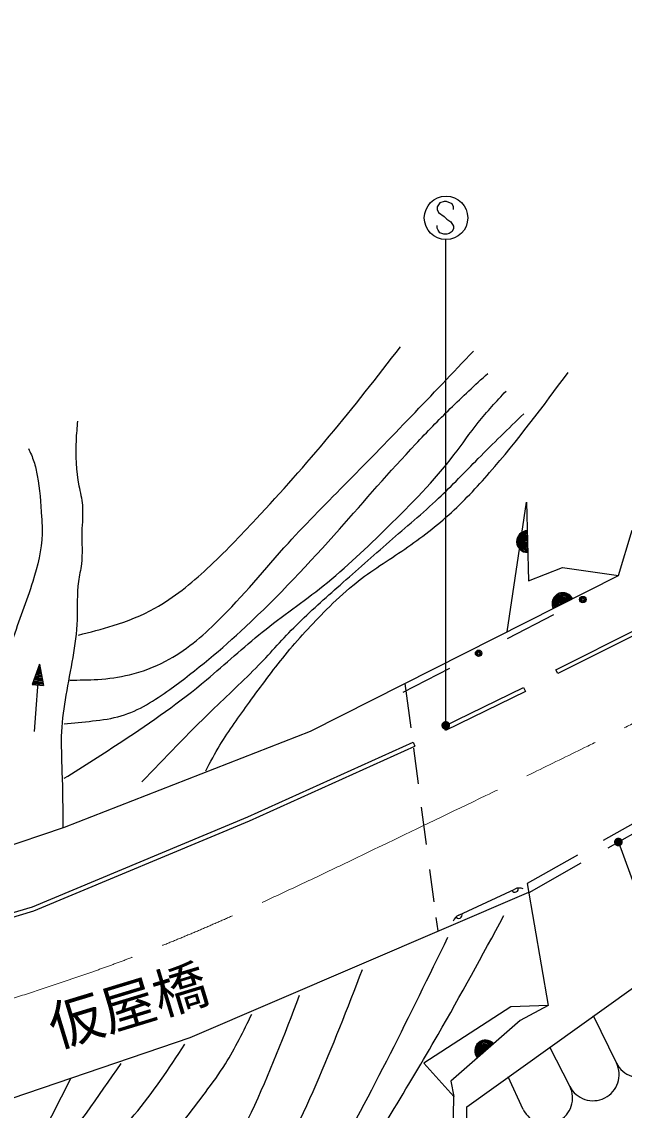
# Model space of a CAD drawing. Units: millimetres, scale not verified. Extents: x 40000 to 680000, y 20000 to 380000.
# Drawn here: x 471121 to 498869, y 279833 to 329916 of the extents above; entities that cross this region are included whole.
import ezdxf
from ezdxf.enums import TextEntityAlignment as Align

# ---------------------------------------------------------------- set-up
doc = ezdxf.new("R2010")
doc.units = ezdxf.units.MM
doc.header["$LTSCALE"] = 1000
doc.linetypes.add('CHAIN', pattern=[18.5, 12, -1.5, 3.5, -1.5])
for name, color, linetype, lineweight in [('M-BGD', 7, 'Continuous', 25), ('M-BMK', 2, 'CHAIN', 13), ('M-STR-STR1', 1, 'Continuous', 25)]:
    doc.layers.add(name, color=color, linetype=linetype, lineweight=lineweight)
doc.styles.add('ＭＳ ゴシック', font='')
doc.styles.get('ＭＳ ゴシック').set_extended_font_data('MS Gothic')

# ---------------------------------------------------------------- blocks, each defined once
blk = doc.blocks.new('filled_dot')
at = {"color": 0, "linetype": 'Continuous', "lineweight": -2, "const_width": 1.25}
blk.add_lwpolyline([(-0.625, 0, 1), (0.625, 0, 1)], format="xyb", close=True, dxfattribs=at)

msp = doc.modelspace()

# ---------------------------------------------------------------- linework, layer by layer
at = {"layer": 'M-BGD'}
for p, q in [((490376, 321588), (490253, 321404)), ((490569, 321654), (490376, 321588)), ((490690, 321651), (490569, 321654)), ((490940, 321533), (490690, 321651)), ((490253, 321404), (490255, 321272)), ((490255, 321272), (490319, 321143)), ((490319, 321143), (490574, 320961)), ((491003, 321401), (490940, 321533)), ((491003, 321272), (491003, 321401)), ((490255, 320424), (490253, 320545)), ((490574, 320961), (490703, 320830)), ((490703, 320830), (490882, 320714)), ((490882, 320714), (491009, 320514)), ((490295, 320321), (490255, 320424)), ((490379, 320211), (490295, 320321)), ((490566, 320150), (490379, 320211)), ((490700, 320150), (490566, 320150)), ((490800, 320179), (490700, 320150)), ((490943, 320271), (490800, 320179)), ((491003, 320403), (490943, 320271)), ((491009, 320514), (491003, 320403)), ((490647, 297540), (490647, 319891)), ((493480, 301852), (494364, 307810)), ((494364, 307810), (494462, 304188)), ((498608, 304442), (499230, 306527)), ((494462, 304188), (496024, 304812)), ((496024, 304812), (498608, 304442)), ((484420, 297275), (498608, 304442)), ((493496, 301543), (495631, 302642)), ((495716, 300104), (499566, 302029)), ((499655, 301850), (495805, 299925)), ((471932, 300364), (471604, 299420)), ((471705, 297262), (471932, 300364)), ((471813, 300022), (472000, 300008)), ((471830, 300071), (471991, 300059)), ((471847, 300120), (471981, 300110)), ((471864, 300169), (471971, 300161)), ((471881, 300218), (471962, 300212)), ((471898, 300267), (471952, 300263)), ((471915, 300315), (471942, 300314)), ((471932, 300364), (472120, 299382)), ((488694, 299071), (490829, 300170)), ((495805, 299925), (495716, 300104)), ((471643, 299533), (472098, 299500)), ((471660, 299582), (472088, 299551)), ((471677, 299631), (472078, 299602)), ((471694, 299680), (472068, 299653)), ((471711, 299729), (472059, 299703)), ((471728, 299778), (472049, 299754)), ((471745, 299827), (472039, 299805)), ((471762, 299875), (472030, 299856)), ((471779, 299924), (472020, 299907)), ((471796, 299973), (472010, 299958)), ((471604, 299420), (472120, 299382)), ((471609, 299435), (472117, 299398)), ((471626, 299484), (472107, 299449)), ((489048, 297421), (488775, 299475)), ((490546, 297491), (494231, 299279)), ((494318, 299099), (490633, 297311)), ((494231, 299279), (494318, 299099)), ((473084, 292850), (484420, 297275)), ((490633, 297311), (490546, 297491)), ((481532, 293326), (489141, 296771)), ((481611, 293142), (489223, 296588)), ((489141, 296771), (489223, 296588)), ((489390, 294854), (489171, 296498)), ((489762, 292060), (489533, 293782)), ((471613, 289199), (481532, 293326)), ((471681, 289011), (481611, 293142)), ((499897, 293366), (497905, 292240)), ((500044, 292990), (498112, 291898)), ((459189, 288170), (473084, 292850)), ((498599, 292173), (505298, 273766)), ((496715, 291568), (494401, 290260)), ((496874, 291198), (494473, 289841)), ((490114, 289415), (489915, 290912)), ((491248, 288811), (493835, 290011)), ((494401, 290260), (495369, 284646)), ((478884, 283186), (494468, 289872)), ((463966, 286890), (471613, 289199)), ((464022, 286698), (471681, 289011)), ((490292, 288080), (490209, 288704)), ((491616, 279996), (499298, 285487)), ((493649, 284593), (489642, 282005)), ((495369, 284646), (493649, 284593)), ((495369, 284646), (494074, 283955)), ((498506, 282007), (497460, 284173)), ((494074, 283955), (490883, 281172)), ((466614, 279001), (478884, 283186)), ((496362, 280935), (495449, 282736)), ((489642, 282005), (491023, 280459)), ((471915, 278434), (473394, 281322)), ((490883, 281172), (491023, 280459)), ((494218, 279863), (493528, 281363)), ((490992, 278376), (491023, 280459)), ((491591, 278301), (491616, 279996))]:
    msp.add_line(p, q, dxfattribs=at)
for centre, radius in [((490660, 320891), 1000), ((496965, 303329), 150), ((496965, 303329), 100), ((496965, 303329), 50), ((492163, 300857), 150), ((492163, 300857), 100), ((492163, 300857), 50)]:
    msp.add_circle(centre, radius, dxfattribs=at)
for centre, radius, start, end in [((494413, 305999), 500, 91.5521, 271.5521), ((494413, 305999), 500, 91.5521, 271.5521), ((494413, 305999), 450, 91.5521, 271.5521), ((494413, 305999), 400, 91.5521, 271.5521), ((494413, 305999), 350, 91.5521, 271.5521), ((494413, 305999), 300, 91.5521, 271.5521), ((494413, 305999), 250, 91.5521, 271.5521), ((494413, 305999), 200, 91.5521, 271.5521), ((494413, 305999), 150, 91.5521, 271.5521), ((494413, 305999), 100, 91.5521, 271.5521), ((494413, 305999), 50, 91.5521, 271.5521), ((496044, 303147), 500, 26.8008, 206.8008), ((496044, 303147), 500, 26.8008, 206.8008), ((496044, 303147), 450, 26.8008, 206.8008), ((496044, 303147), 400, 26.8008, 206.8008), ((496044, 303147), 350, 26.8008, 206.8008), ((496044, 303147), 300, 26.8008, 206.8008), ((496044, 303147), 250, 26.8008, 206.8008), ((496044, 303147), 200, 26.8008, 206.8008), ((496044, 303147), 150, 26.8008, 206.8008), ((496044, 303147), 100, 26.8008, 206.8008), ((496044, 303147), 50, 26.8008, 206.8008), ((493835, 290011), 150, 204.8938, 24.8938), ((494045, 289558), 500, 69.8938, 114.8938), ((491458, 288357), 500, 114.8938, 159.8938), ((491248, 288811), 150, 204.8938, 24.8938), ((492479, 282563), 500, 41.0957, 221.0957), ((492479, 282563), 500, 41.0957, 221.0957), ((492479, 282563), 450, 41.0957, 221.0957), ((499578, 282543), 1199, 206.5651, 26.565), ((492479, 282563), 400, 41.0957, 221.0957), ((492479, 282563), 350, 41.0957, 221.0957), ((492479, 282563), 300, 41.0957, 221.0957), ((492479, 282563), 250, 41.0957, 221.0957), ((492479, 282563), 200, 41.0957, 221.0957), ((492479, 282563), 150, 41.0957, 221.0957), ((492479, 282563), 100, 41.0957, 221.0957), ((492479, 282563), 50, 41.0957, 221.0957), ((497434, 281471), 1199, 206.5651, 26.565), ((495290, 280399), 1199, 206.5651, 26.565)]:
    msp.add_arc(centre, radius, start, end, dxfattribs=at)
for points, knots in [([(473328, 299627), (473761, 299628), (474194, 299629), (474625, 299658), (475114, 299691), (475600, 299760), (476077, 299874), (476656, 300013), (477220, 300218), (477746, 300492), (478644, 300961), (479430, 301630), (480156, 302346), (481311, 303484), (482318, 304740), (483400, 305930), (484286, 306904), (485223, 307835), (486150, 308773), (488103, 310748), (490015, 312757), (491928, 314767)], [0, 0, 0, 0, 1, 1, 1, 2, 2, 2, 3, 3, 3, 4, 4, 4, 5, 5, 5, 6, 6, 6, 7, 7, 7, 7]), ([(473729, 301697), (474268, 301830), (474806, 301963), (475336, 302130), (475998, 302338), (476647, 302598), (477252, 302933), (478132, 303421), (478919, 304069), (479662, 304756), (480451, 305486), (481188, 306259), (481917, 307043), (483069, 308281), (484199, 309544), (485285, 310843), (486408, 312187), (487484, 313570), (488560, 314952)], [0, 0, 0, 0, 1, 1, 1, 2, 2, 2, 3, 3, 3, 4, 4, 4, 5, 5, 5, 6, 6, 6, 6]), ([(473068, 297608), (473507, 297650), (473946, 297692), (474387, 297743), (474833, 297794), (475281, 297854), (475706, 297980), (476514, 298219), (477241, 298696), (477938, 299197), (479177, 300087), (480324, 301049), (481421, 302072), (482939, 303485), (484363, 305015), (485750, 306569), (486921, 307882), (488065, 309212), (489267, 310492), (489786, 311044), (490314, 311587), (490857, 312116), (491422, 312667), (492002, 313203), (492581, 313739)], [0, 0, 0, 0, 1, 1, 1, 2, 2, 2, 3, 3, 3, 4, 4, 4, 5, 5, 5, 6, 6, 6, 7, 7, 7, 8, 8, 8, 8]), ([(479600, 295456), (479809, 295851), (480019, 296247), (480249, 296630), (480660, 297315), (481135, 297961), (481608, 298607), (482143, 299339), (482674, 300071), (483246, 300770), (483845, 301503), (484491, 302199), (485161, 302871), (485548, 303259), (485944, 303639), (486366, 303984), (487076, 304562), (487861, 305043), (488622, 305559), (489377, 306072), (490108, 306620), (490785, 307228), (491456, 307831), (492076, 308493), (492670, 309174), (493953, 310647), (495119, 312213), (496285, 313778)], [0, 0, 0, 0, 1, 1, 1, 2, 2, 2, 3, 3, 3, 4, 4, 4, 5, 5, 5, 6, 6, 6, 7, 7, 7, 8, 8, 8, 9, 9, 9, 9]), ([(473068, 295105), (473974, 295674), (474880, 296242), (475774, 296830), (477103, 297703), (478407, 298620), (479629, 299637), (480496, 300358), (481320, 301130), (482199, 301835), (483115, 302570), (484090, 303233), (485006, 303965), (486052, 304802), (487023, 305729), (487982, 306671), (489055, 307724), (490113, 308795), (491026, 309985), (491403, 310477), (491755, 310989), (492142, 311473), (492545, 311978), (492986, 312453), (493427, 312927)], [0, 0, 0, 0, 1, 1, 1, 2, 2, 2, 3, 3, 3, 4, 4, 4, 5, 5, 5, 6, 6, 6, 7, 7, 7, 8, 8, 8, 8]), ([(473689, 311538), (473663, 311247), (473636, 310957), (473622, 310666), (473588, 309965), (473626, 309258), (473756, 308565), (473812, 308267), (473886, 307971), (473913, 307671), (473949, 307266), (473900, 306854), (473890, 306442), (473879, 305948), (473926, 305453), (473868, 304967), (473836, 304698), (473772, 304431), (473734, 304162), (473651, 303580), (473688, 302985), (473667, 302397), (473624, 301230), (473351, 300087), (473153, 298933), (473057, 298376), (472979, 297818), (472952, 297256), (472922, 296640), (472954, 296020), (472974, 295401), (473002, 294542), (473008, 293684), (473013, 292827)], [0, 0, 0, 0, 1, 1, 1, 2, 2, 2, 3, 3, 3, 4, 4, 4, 5, 5, 5, 6, 6, 6, 7, 7, 7, 8, 8, 8, 9, 9, 9, 10, 10, 10, 11, 11, 11, 11]), ([(476653, 294936), (477709, 296045), (478764, 297154), (479866, 298216), (480589, 298914), (481332, 299592), (482030, 300313), (482613, 300914), (483164, 301546), (483755, 302139), (484402, 302789), (485095, 303392), (485784, 303999), (486539, 304665), (487289, 305336), (488050, 305995), (488811, 306653), (489584, 307299), (490316, 307990), (490941, 308581), (491536, 309204), (492142, 309816), (492832, 310513), (493535, 311196), (494239, 311879)], [0, 0, 0, 0, 1, 1, 1, 2, 2, 2, 3, 3, 3, 4, 4, 4, 5, 5, 5, 6, 6, 6, 7, 7, 7, 8, 8, 8, 8]), ([(471432, 310286), (471521, 310087), (471610, 309889), (471678, 309683), (471747, 309472), (471795, 309254), (471834, 309035), (471948, 308407), (471998, 307772), (472035, 307135), (472051, 306874), (472064, 306613), (472058, 306353), (472039, 305611), (471860, 304875), (471633, 304162), (471340, 303241), (470969, 302358), (470694, 301436), (470527, 300874), (470396, 300298), (470337, 299715), (470284, 299189), (470290, 298657), (470314, 298128), (470335, 297673), (470370, 297220), (470382, 296765), (470393, 296332), (470384, 295898), (470337, 295468), (470301, 295140), (470242, 294813), (470203, 294485), (470098, 293618), (470126, 292741), (470153, 291863)], [0, 0, 0, 0, 1, 1, 1, 2, 2, 2, 3, 3, 3, 4, 4, 4, 5, 5, 5, 6, 6, 6, 7, 7, 7, 8, 8, 8, 9, 9, 9, 10, 10, 10, 11, 11, 11, 12, 12, 12, 12]), ([(453115, 237633), (453785, 238809), (454454, 239985), (455195, 241116), (455869, 242145), (456602, 243136), (457366, 244101), (458211, 245166), (459095, 246199), (459990, 247222), (460763, 248106), (461544, 248982), (462342, 249845), (463283, 250864), (464247, 251864), (465282, 252785), (466352, 253738), (467499, 254607), (468583, 255544), (470438, 257147), (472114, 258951), (473740, 260791), (475215, 262462), (476650, 264162), (478037, 265902), (479086, 267218), (480108, 268557), (481203, 269837), (482052, 270830), (482944, 271788), (483736, 272822), (484527, 273857), (485217, 274969), (485907, 276079), (487398, 278480), (488887, 280873), (490294, 283316), (491334, 285122), (492330, 286955), (493325, 288789)], [0, 0, 0, 0, 1, 1, 1, 2, 2, 2, 3, 3, 3, 4, 4, 4, 5, 5, 5, 6, 6, 6, 7, 7, 7, 8, 8, 8, 9, 9, 9, 10, 10, 10, 11, 11, 11, 12, 12, 12, 13, 13, 13, 13]), ([(453386, 241885), (455628, 244315), (457870, 246746), (460035, 249257), (461319, 250747), (462577, 252266), (464015, 253599), (464986, 254499), (466039, 255314), (467000, 256223), (468588, 257723), (469926, 259476), (471433, 261062), (472667, 262362), (474014, 263549), (475278, 264817), (476723, 266267), (478059, 267821), (479439, 269340), (480425, 270424), (481434, 271490), (482334, 272642), (483439, 274056), (484380, 275599), (485274, 277165), (487254, 280634), (489000, 284214), (490747, 287794)], [0, 0, 0, 0, 1, 1, 1, 2, 2, 2, 3, 3, 3, 4, 4, 4, 5, 5, 5, 6, 6, 6, 7, 7, 7, 8, 8, 8, 9, 9, 9, 9]), ([(453386, 243513), (455035, 245671), (456684, 247830), (458452, 249890), (459522, 251138), (460635, 252349), (461799, 253509), (463287, 254992), (464857, 256391), (466367, 257851), (468498, 259910), (470511, 262090), (472564, 264229), (473775, 265491), (475000, 266739), (476182, 268028), (477354, 269306), (478484, 270624), (479529, 272008), (480480, 273267), (481362, 274582), (482153, 275943), (484053, 279213), (485432, 282757), (486811, 286301)], [0, 0, 0, 0, 1, 1, 1, 2, 2, 2, 3, 3, 3, 4, 4, 4, 5, 5, 5, 6, 6, 6, 7, 7, 7, 8, 8, 8, 8]), ([(453386, 245051), (453938, 246059), (454489, 247067), (455105, 248036), (455798, 249128), (456573, 250171), (457411, 251157), (458448, 252376), (459583, 253507), (460713, 254640), (462197, 256127), (463674, 257618), (465191, 259072), (467102, 260903), (469078, 262675), (470845, 264636), (472227, 266169), (473481, 267818), (474780, 269430), (476090, 271055), (477446, 272644), (478625, 274360), (479070, 275008), (479489, 275674), (479891, 276350), (480546, 277453), (481153, 278585), (481700, 279743), (482530, 281496), (483223, 283311), (483917, 285125)], [0, 0, 0, 0, 1, 1, 1, 2, 2, 2, 3, 3, 3, 4, 4, 4, 5, 5, 5, 6, 6, 6, 7, 7, 7, 8, 8, 8, 9, 9, 9, 10, 10, 10, 10]), ([(455621, 251533), (457330, 253360), (459039, 255186), (460742, 257020), (462035, 258412), (463324, 259808), (464682, 261133), (465744, 262171), (466848, 263165), (467907, 264209), (468559, 264850), (469193, 265511), (469782, 266209), (470824, 267443), (471724, 268796), (472558, 270184), (473403, 271592), (474181, 273036), (475088, 274399), (475549, 275091), (476044, 275762), (476524, 276442), (477214, 277418), (477876, 278412), (478595, 279369), (479241, 280228), (479932, 281058), (480500, 281965), (480958, 282695), (481337, 283476), (481715, 284256)], [0, 0, 0, 0, 1, 1, 1, 2, 2, 2, 3, 3, 3, 4, 4, 4, 5, 5, 5, 6, 6, 6, 7, 7, 7, 8, 8, 8, 9, 9, 9, 10, 10, 10, 10]), ([(459176, 257916), (459675, 258299), (460174, 258682), (460660, 259079), (462789, 260819), (464672, 262836), (466517, 264896), (467627, 266135), (468724, 267391), (469606, 268787), (470250, 269806), (470779, 270901), (471371, 271956), (472157, 273358), (473054, 274690), (473858, 276087), (474305, 276865), (474724, 277662), (475262, 278374), (475587, 278804), (475956, 279203), (476305, 279617), (477163, 280638), (477897, 281752), (478631, 282867)], [0, 0, 0, 0, 1, 1, 1, 2, 2, 2, 3, 3, 3, 4, 4, 4, 5, 5, 5, 6, 6, 6, 7, 7, 7, 8, 8, 8, 8]), ([(465126, 266605), (466139, 267758), (467151, 268911), (468095, 270123), (468488, 270627), (468869, 271142), (469204, 271684), (469884, 272784), (470374, 273997), (471010, 275125), (471456, 275916), (471974, 276665), (472494, 277411), (473559, 278941), (474631, 280463), (475703, 281984)], [0, 0, 0, 0, 1, 1, 1, 2, 2, 2, 3, 3, 3, 4, 4, 4, 5, 5, 5, 5])]:
    msp.add_open_spline(points, degree=3, knots=knots, dxfattribs=at)
at = {"layer": 'M-BMK'}
msp.add_open_spline([(464788, 283200), (468735, 284357), (472681, 285514), (476506, 286984), (480653, 288578), (484658, 290541), (488674, 292475), (494945, 295495), (501245, 298446), (507268, 301897), (510930, 303995), (514490, 306278), (518001, 308636), (523526, 312346), (528932, 316241), (534037, 320492), (538923, 324560), (543534, 328955), (548145, 333349)], degree=3, knots=[0, 0, 0, 0, 1, 1, 1, 2, 2, 2, 3, 3, 3, 4, 4, 4, 5, 5, 5, 6, 6, 6, 6], dxfattribs=at)

# ---------------------------------------------------------------- block references
at = {"layer": 'M-BGD', "xscale": 160, "yscale": 160}
for p, rotation in [((490647, 297540), 90), ((498599, 292173), 290)]:
    msp.add_blockref('filled_dot', p, dxfattribs=dict(at, rotation=rotation))

# ---------------------------------------------------------------- texts
at = {"layer": 'M-STR-STR1', "style": 'ＭＳ ゴシック'}
msp.add_text('仮屋橋', height=1833, rotation=16.876, dxfattribs=at).set_placement((472853, 282170), align=Align.BOTTOM_LEFT)

doc.saveas('drawing.dxf')
